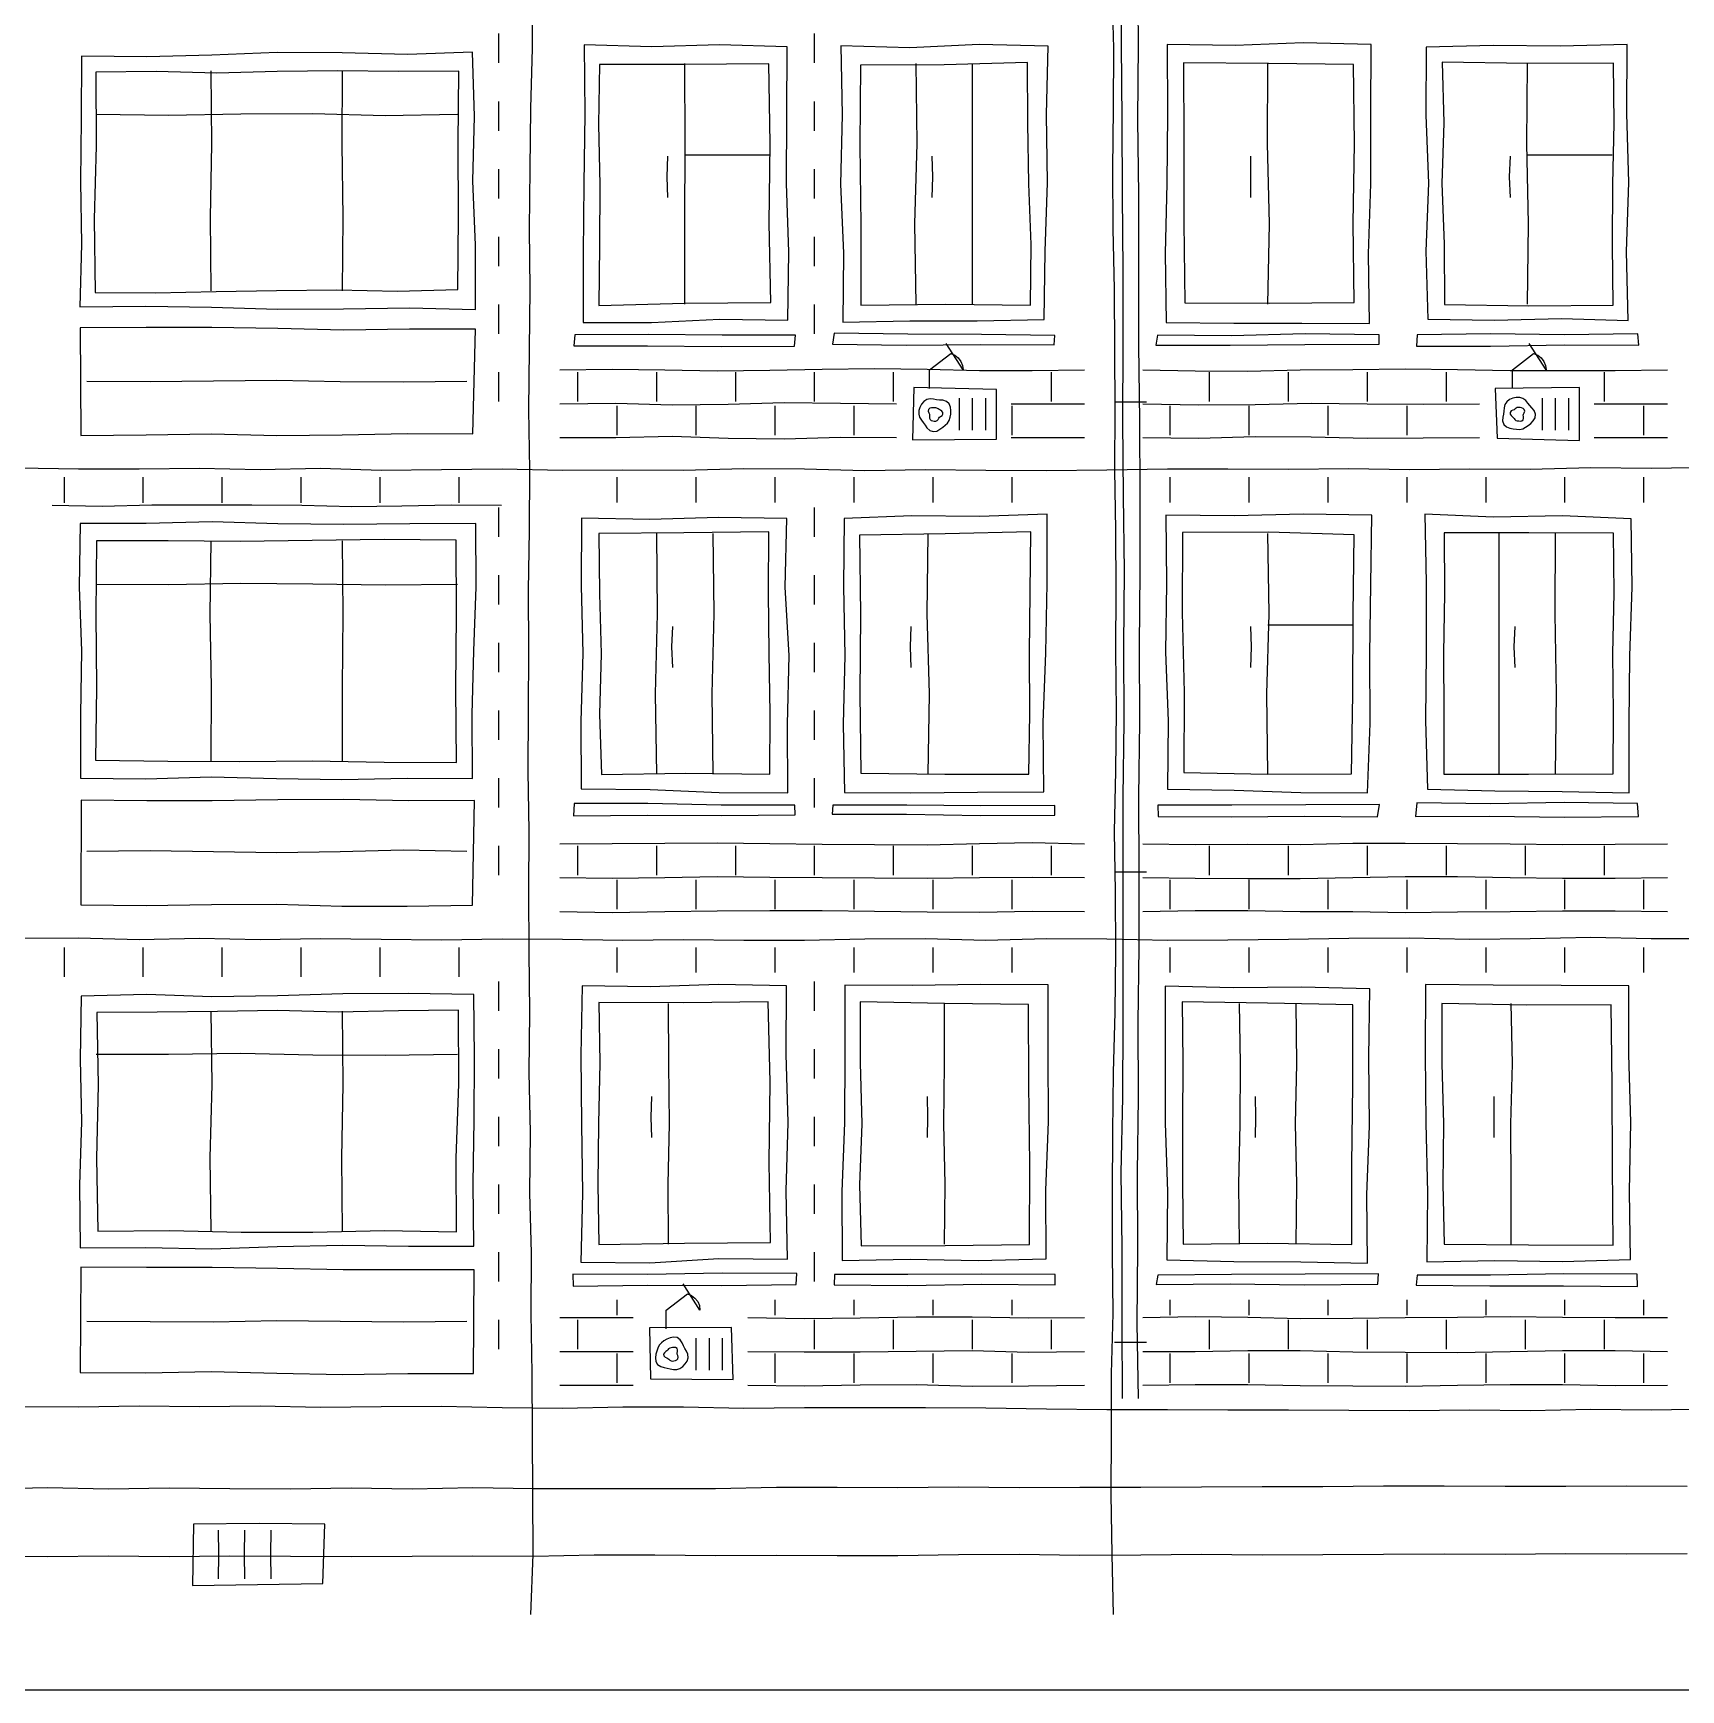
# Model space of a CAD drawing. Header units: millimetres. Extents: x 0 to 655, y 0 to 345.
# Drawn here: x 149.5 to 237.2, y 180 to 268.1 of the extents above; entities that cross this region are included whole.
import ezdxf

# ---------------------------------------------------------------- set-up
doc = ezdxf.new("R2010")
doc.units = ezdxf.units.MM
for name, color, linetype, true_color in [('01_KARKAS', 1, 'Continuous', 0xd62728), ('02_PROYOMY', 5, 'Continuous', 0x1f5fd6), ('03_BALKONY', 3, 'Continuous', 0x2ca02c), ('04_KLADKA', 32, 'Continuous', 0x8c5a2b), ('05_KONDICIONERY', 6, 'Continuous', 0xc512c5), ('06_VODOSTOK', 4, 'Continuous', 0x0f9aa0), ('07_TSEKOL', 30, 'Continuous', 0xe68a00)]:
    doc.layers.add(name, color=color, linetype=linetype, true_color=true_color)

msp = doc.modelspace()

# ---------------------------------------------------------------- linework, layer by layer
at = {"layer": '01_KARKAS'}
for points in [[(176, 184), (176.134, 187.204), (176.113, 190.408), (176.091, 193.612), (176.081, 196.816), (176.025, 200.02), (176.034, 203.224), (175.961, 206.429), (175.991, 209.633), (175.927, 212.837), (175.962, 216.041), (175.922, 219.245), (175.903, 222.449), (175.921, 225.653), (175.866, 228.857), (175.882, 232.061), (175.892, 235.265), (175.885, 238.469), (175.943, 241.673), (175.945, 244.878), (175.898, 248.082), (175.936, 251.286), (175.98, 254.49), (175.94, 257.694), (175.966, 260.898), (176.012, 264.102), (176.096, 267.306), (176.082, 270.51)], [(207, 184), (206.928, 187.204), (206.863, 190.408), (206.878, 193.612), (206.891, 196.816), (206.966, 200.02), (206.937, 203.224), (206.945, 206.429), (206.956, 209.633), (206.997, 212.837), (207.088, 216.041), (207.107, 219.245), (207.097, 222.449), (207.052, 225.653), (207.114, 228.857), (207.152, 232.061), (207.108, 235.265), (207.14, 238.469), (207.107, 241.673), (207.065, 244.878), (207.076, 248.082), (207.057, 251.286), (207.043, 254.49), (206.974, 257.694), (206.958, 260.898), (206.985, 264.102), (207.009, 267.306), (206.926, 270.51)], [(148.742, 244.986), (151.959, 244.94), (155.175, 244.942), (158.392, 244.965), (161.608, 244.895), (164.825, 244.975), (168.041, 244.86), (171.258, 244.893), (174.474, 244.94), (177.691, 244.871), (180.907, 244.879), (184.124, 244.86), (187.34, 244.949), (190.557, 244.939), (193.773, 244.851), (196.99, 244.905), (200.206, 244.865), (203.423, 244.854), (206.639, 244.882), (209.856, 244.942), (213.072, 244.929), (216.289, 244.91), (219.505, 244.951), (222.722, 244.903), (225.938, 244.942), (229.155, 244.924), (232.371, 245.015), (235.588, 244.975), (238.804, 245.023)], [(148.742, 219.985), (151.959, 219.997), (155.175, 219.914), (158.392, 219.975), (161.608, 219.907), (164.825, 219.951), (168.041, 219.923), (171.258, 219.892), (174.474, 219.948), (177.691, 219.923), (180.907, 219.878), (184.124, 219.905), (187.34, 219.873), (190.557, 219.872), (193.773, 219.947), (196.99, 219.953), (200.206, 219.865), (203.423, 219.954), (206.639, 219.936), (209.856, 219.863), (213.072, 219.881), (216.289, 219.925), (219.505, 219.984), (222.722, 219.991), (225.938, 219.93), (229.155, 219.961), (232.371, 220.024), (235.588, 219.954), (238.804, 219.953)], [(148.742, 195.066), (151.959, 195.056), (155.175, 195.11), (158.392, 195.062), (161.608, 195.097), (164.825, 195.04), (168.041, 195.07), (171.258, 195.082), (174.474, 195.024), (177.691, 194.983), (180.907, 195.047), (184.124, 195.046), (187.34, 194.978), (190.557, 195.019), (193.773, 195.022), (196.99, 195.01), (200.206, 194.993), (203.423, 194.94), (206.639, 194.919), (209.856, 194.902), (213.072, 194.898), (216.289, 194.895), (219.505, 194.878), (222.722, 194.857), (225.938, 194.887), (229.155, 194.864), (232.371, 194.929), (235.588, 194.893), (238.804, 194.954)], [(147.2, 180), (150.4, 180), (153.6, 180), (156.8, 180), (160, 180), (163.2, 180), (166.4, 180), (169.6, 180), (172.8, 180), (176, 180), (179.2, 180), (182.4, 180), (185.6, 180), (188.8, 180), (192, 180), (195.2, 180), (198.4, 180), (201.6, 180), (204.8, 180), (208, 180), (211.2, 180), (214.4, 180), (217.6, 180), (220.8, 180), (224, 180), (227.2, 180), (230.4, 180), (233.6, 180), (236.8, 180), (240, 180)]]:
    msp.add_lwpolyline(points, dxfattribs=at)
at = {"layer": '02_PROYOMY'}
for points in [[(178.843, 267.487), (178.875, 263.792), (178.824, 260.098), (178.788, 256.404), (178.797, 252.71)], [(189.634, 267.388), (186.037, 267.486), (182.439, 267.384), (178.843, 267.487)], [(189.682, 252.845), (189.734, 256.481), (189.599, 260.117), (189.622, 263.752), (189.634, 267.388)], [(192.487, 267.431), (192.561, 263.758), (192.476, 260.084), (192.637, 256.412), (192.6, 252.738)], [(203.525, 267.415), (199.846, 267.496), (196.166, 267.323), (192.487, 267.431)], [(203.306, 252.886), (203.363, 256.518), (203.488, 260.149), (203.429, 263.783), (203.525, 267.415)], [(209.85, 267.509), (209.866, 263.81), (209.823, 260.112), (209.734, 256.414), (209.784, 252.716)], [(220.7, 267.501), (217.083, 267.584), (213.467, 267.443), (209.85, 267.509)], [(220.609, 252.67), (220.551, 256.378), (220.678, 260.085), (220.677, 263.793), (220.7, 267.501)], [(223.619, 267.363), (223.595, 263.747), (223.741, 260.132), (223.607, 256.516), (223.7, 252.9)], [(234.308, 267.495), (230.745, 267.41), (227.181, 267.454), (223.619, 267.363)], [(234.364, 252.833), (234.274, 256.499), (234.392, 260.164), (234.288, 263.83), (234.308, 267.495)], [(179.656, 266.448), (179.607, 263.243), (179.67, 260.037), (179.664, 256.831), (179.615, 253.626)], [(188.662, 266.47), (184.159, 266.438), (179.656, 266.448)], [(184.2, 253.7), (184.188, 257.967), (184.219, 262.233), (184.2, 266.5)], [(188.777, 253.778), (188.68, 258.008), (188.727, 262.24), (188.662, 266.47)], [(193.544, 266.405), (193.496, 262.151), (193.563, 257.896), (193.561, 253.642)], [(202.413, 266.538), (197.979, 266.417), (193.544, 266.405)], [(196.5, 253.7), (196.425, 257.967), (196.556, 262.233), (196.5, 266.5)], [(199.5, 253.7), (199.49, 257.967), (199.502, 262.233), (199.5, 266.5)], [(202.577, 253.641), (202.607, 256.866), (202.493, 260.089), (202.443, 263.313), (202.413, 266.538)], [(219.751, 266.432), (215.229, 266.496), (210.708, 266.52)], [(210.708, 266.52), (210.729, 262.27), (210.735, 258.019), (210.791, 253.769)], [(215.2, 253.7), (215.281, 257.967), (215.175, 262.233), (215.2, 266.5)], [(219.794, 253.79), (219.738, 258.004), (219.801, 262.218), (219.751, 266.432)], [(224.472, 266.567), (224.554, 263.344), (224.455, 260.119), (224.583, 256.896), (224.593, 253.672)], [(233.575, 266.517), (229.024, 266.492), (224.472, 266.567)], [(229, 253.7), (229.066, 257.967), (228.968, 262.233), (229, 266.5)], [(233.557, 253.645), (233.529, 256.863), (233.546, 260.081), (233.621, 263.299), (233.575, 266.517)], [(183.3, 259.37), (183.256, 260.465), (183.3, 261.56)], [(184.2, 261.636), (188.7, 261.636)], [(197.35, 259.37), (197.382, 260.465), (197.35, 261.56)], [(214.3, 259.37), (214.298, 260.465), (214.3, 261.56)], [(228.1, 259.37), (228.053, 260.465), (228.1, 261.56)], [(229, 261.636), (233.5, 261.636)], [(179.615, 253.626), (184.195, 253.744), (188.777, 253.778)], [(210.791, 253.769), (215.292, 253.739), (219.794, 253.79)], [(178.797, 252.71), (182.426, 252.725), (186.052, 252.9), (189.682, 252.845)], [(192.6, 252.738), (196.168, 252.811), (199.738, 252.803), (203.306, 252.886)], [(193.561, 253.642), (198.069, 253.697), (202.577, 253.641)], [(223.7, 252.9), (227.255, 252.838), (230.81, 252.936), (234.364, 252.833)], [(224.593, 253.672), (229.075, 253.61), (233.557, 253.645)], [(178.352, 252.054), (178.3, 251.478)], [(190.087, 252.042), (186.176, 252.04), (182.264, 252.085), (178.352, 252.054)], [(190.031, 251.452), (190.087, 252.042)], [(192.143, 252.156), (192.044, 251.563)], [(203.872, 252.036), (199.963, 252.087), (196.052, 252.107), (192.143, 252.156)], [(203.83, 251.523), (203.872, 252.036)], [(209.334, 252.047), (209.236, 251.509)], [(221.112, 252.068), (217.186, 252.108), (213.26, 252.018), (209.334, 252.047)], [(209.784, 252.716), (213.392, 252.686), (217.001, 252.678), (220.609, 252.67)], [(221.121, 251.567), (221.112, 252.068)], [(223.131, 252.062), (223.109, 251.458)], [(234.874, 252.116), (230.96, 252.061), (227.045, 252.111), (223.131, 252.062)], [(234.923, 251.522), (234.874, 252.116)], [(178.3, 251.478), (182.211, 251.484), (186.121, 251.437), (190.031, 251.452)], [(192.044, 251.563), (195.972, 251.509), (199.901, 251.553), (203.83, 251.523)], [(209.236, 251.509), (213.198, 251.51), (217.159, 251.542), (221.121, 251.567)], [(223.109, 251.458), (227.047, 251.46), (230.985, 251.538), (234.923, 251.522)], [(178.7, 242.312), (178.686, 238.715), (178.768, 235.118), (178.657, 231.521), (178.684, 227.924)], [(189.617, 242.292), (185.978, 242.348), (182.339, 242.235), (178.7, 242.312)], [(192.668, 242.303), (192.633, 238.657), (192.711, 235.01), (192.617, 231.364), (192.685, 227.718)], [(203.464, 242.528), (199.867, 242.409), (196.266, 242.431), (192.668, 242.303)], [(203.286, 227.76), (203.259, 231.453), (203.39, 235.144), (203.467, 238.836), (203.464, 242.528)], [(209.777, 242.473), (209.808, 238.83), (209.749, 235.185), (209.904, 231.543), (209.871, 227.898)], [(220.727, 242.469), (217.077, 242.533), (213.427, 242.439), (209.777, 242.473)], [(220.497, 227.699), (220.636, 231.391), (220.614, 235.084), (220.68, 238.777), (220.727, 242.469)], [(234.518, 242.28), (230.862, 242.432), (227.201, 242.361), (223.546, 242.522)], [(223.546, 242.522), (223.618, 238.865), (223.611, 235.207), (223.577, 231.549), (223.686, 227.892)], [(188.669, 241.578), (184.145, 241.527), (179.621, 241.496)], [(179.621, 241.496), (179.654, 238.293), (179.744, 235.09), (179.663, 231.885), (179.763, 228.683)], [(182.7, 228.7), (182.63, 232.967), (182.749, 237.233), (182.7, 241.5)], [(185.7, 228.7), (185.641, 232.967), (185.754, 237.233), (185.7, 241.5)], [(188.724, 228.701), (188.741, 231.92), (188.681, 235.139), (188.644, 238.359), (188.669, 241.578)], [(189.679, 227.711), (189.658, 231.357), (189.743, 235.002), (189.54, 238.647), (189.617, 242.292)], [(202.592, 241.592), (198.042, 241.481), (193.491, 241.404)], [(197.136, 228.7), (197.215, 232.967), (197.076, 237.233), (197.136, 241.5)], [(202.483, 228.691), (202.549, 231.916), (202.526, 235.141), (202.554, 238.366), (202.592, 241.592)], [(210.656, 241.558), (210.636, 237.298), (210.749, 233.039), (210.736, 228.779)], [(219.796, 241.419), (215.227, 241.562), (210.656, 241.558)], [(215.2, 228.7), (215.141, 232.967), (215.272, 237.233), (215.2, 241.5)], [(219.641, 228.718), (219.714, 232.951), (219.744, 237.185), (219.796, 241.419)], [(224.575, 241.53), (224.599, 238.322), (224.543, 235.113), (224.559, 231.905), (224.553, 228.696)], [(233.588, 241.519), (229.082, 241.527), (224.575, 241.53)], [(227.5, 228.7), (227.502, 232.967), (227.493, 237.233), (227.5, 241.5)], [(230.5, 228.7), (230.542, 232.967), (230.478, 237.233), (230.5, 241.5)], [(233.564, 228.718), (233.581, 231.918), (233.548, 235.119), (233.621, 238.319), (233.588, 241.519)], [(234.421, 227.705), (234.419, 231.349), (234.449, 234.993), (234.565, 238.636), (234.518, 242.28)], [(193.491, 241.404), (193.542, 237.189), (193.507, 232.973), (193.55, 228.758)], [(183.55, 234.37), (183.507, 235.465), (183.55, 236.56)], [(196.236, 234.37), (196.199, 235.465), (196.236, 236.56)], [(214.3, 234.37), (214.327, 235.465), (214.3, 236.56)], [(215.2, 236.636), (219.7, 236.636)], [(228.35, 234.37), (228.304, 235.465), (228.35, 236.56)], [(179.763, 228.683), (184.243, 228.744), (188.724, 228.701)], [(193.55, 228.758), (198.016, 228.702), (202.483, 228.691)], [(210.736, 228.779), (215.188, 228.692), (219.641, 228.718)], [(224.553, 228.696), (229.058, 228.693), (233.564, 228.718)], [(178.684, 227.924), (182.35, 227.884), (186.013, 227.719), (189.679, 227.711)], [(192.685, 227.718), (196.219, 227.714), (199.752, 227.734), (203.286, 227.76)], [(209.871, 227.898), (213.413, 227.844), (216.954, 227.721), (220.497, 227.699)], [(223.686, 227.892), (227.264, 227.812), (230.842, 227.768), (234.421, 227.705)], [(178.314, 227.141), (178.273, 226.481)], [(178.273, 226.481), (182.202, 226.51), (186.131, 226.499), (190.061, 226.536)], [(190.045, 227.048), (186.134, 227.042), (182.225, 227.13), (178.314, 227.141)], [(190.061, 226.536), (190.045, 227.048)], [(192.067, 227.046), (192.035, 226.563)], [(192.035, 226.563), (195.981, 226.566), (199.927, 226.497), (203.873, 226.518)], [(203.879, 227.037), (199.942, 227.016), (196.004, 227.047), (192.067, 227.046)], [(203.873, 226.518), (203.879, 227.037)], [(221.14, 227.077), (217.211, 227.066), (213.283, 227.052), (209.354, 227.046)], [(209.354, 227.046), (209.358, 226.439)], [(209.358, 226.439), (213.251, 226.431), (217.145, 226.465), (221.038, 226.437)], [(221.038, 226.437), (221.14, 227.077)], [(223.123, 227.165), (223.055, 226.44)], [(223.055, 226.44), (227.007, 226.47), (230.959, 226.406), (234.911, 226.446)], [(234.864, 227.13), (230.95, 227.185), (227.036, 227.121), (223.123, 227.165)], [(234.911, 226.446), (234.864, 227.13)], [(178.735, 217.433), (178.669, 213.763), (178.697, 210.092), (178.763, 206.421), (178.67, 202.751)], [(189.601, 217.445), (185.979, 217.52), (182.357, 217.382), (178.735, 217.433)], [(189.662, 202.9), (189.583, 206.536), (189.683, 210.172), (189.592, 213.808), (189.601, 217.445)], [(192.701, 217.482), (192.707, 213.819), (192.679, 210.157), (192.546, 206.497), (192.568, 202.834)], [(203.525, 217.498), (199.917, 217.52), (196.309, 217.456), (192.701, 217.482)], [(203.41, 202.927), (203.396, 206.57), (203.53, 210.212), (203.518, 213.855), (203.525, 217.498)], [(220.621, 217.277), (216.993, 217.376), (213.364, 217.333), (209.736, 217.419)], [(209.736, 217.419), (209.745, 213.779), (209.744, 210.14), (209.855, 206.501), (209.828, 202.861)], [(220.504, 202.692), (220.471, 206.339), (220.607, 209.984), (220.572, 213.631), (220.621, 217.277)], [(223.577, 217.512), (223.569, 213.823), (223.603, 210.134), (223.687, 206.445), (223.653, 202.756)], [(234.403, 217.446), (230.794, 217.461), (227.185, 217.47), (223.577, 217.512)], [(234.478, 202.886), (234.431, 206.526), (234.5, 210.166), (234.396, 213.806), (234.403, 217.446)], [(179.626, 216.549), (179.681, 213.331), (179.597, 210.114), (179.573, 206.897), (179.626, 203.679)], [(188.621, 216.582), (184.124, 216.531), (179.626, 216.549)], [(183.336, 203.7), (183.301, 206.9), (183.377, 210.1), (183.338, 213.3), (183.336, 216.5)], [(188.744, 203.787), (188.684, 208.052), (188.728, 212.318), (188.621, 216.582)], [(193.524, 216.593), (193.517, 213.348), (193.605, 210.104), (193.492, 206.859), (193.574, 203.614)], [(202.469, 216.453), (197.997, 216.498), (193.524, 216.593)], [(198, 203.7), (198.045, 206.9), (197.977, 210.1), (198.003, 213.3), (198, 216.5)], [(202.521, 203.677), (202.539, 207.936), (202.481, 212.194), (202.469, 216.453)], [(219.725, 216.426), (215.184, 216.526), (210.642, 216.585)], [(210.642, 216.585), (210.672, 213.367), (210.669, 210.148), (210.665, 206.929), (210.702, 203.711)], [(213.7, 203.7), (213.65, 206.9), (213.721, 210.1), (213.75, 213.3), (213.7, 216.5)], [(216.7, 203.7), (216.743, 206.9), (216.678, 210.1), (216.749, 213.3), (216.7, 216.5)], [(219.661, 203.687), (219.668, 207.933), (219.724, 212.179), (219.725, 216.426)], [(233.45, 216.424), (228.947, 216.421), (224.445, 216.508)], [(224.445, 216.508), (224.45, 213.307), (224.539, 210.107), (224.505, 206.906), (224.579, 203.706)], [(228.136, 203.7), (228.131, 206.9), (228.115, 210.1), (228.207, 213.3), (228.136, 216.5)], [(233.554, 203.648), (233.527, 207.907), (233.502, 212.166), (233.45, 216.424)], [(182.436, 209.37), (182.404, 210.465), (182.436, 211.56)], [(197.1, 209.37), (197.113, 210.465), (197.1, 211.56)], [(214.55, 209.37), (214.565, 210.465), (214.55, 211.56)], [(227.236, 209.37), (227.225, 210.465), (227.236, 211.56)], [(179.626, 203.679), (184.184, 203.762), (188.744, 203.787)], [(193.574, 203.614), (198.048, 203.631), (202.521, 203.677)], [(210.702, 203.711), (215.182, 203.752), (219.661, 203.687)], [(224.579, 203.706), (229.067, 203.667), (233.554, 203.648)], [(178.67, 202.751), (182.335, 202.708), (185.997, 202.941), (189.662, 202.9)], [(192.568, 202.834), (196.182, 202.904), (199.797, 202.833), (203.41, 202.927)], [(209.828, 202.861), (213.386, 202.783), (216.945, 202.763), (220.504, 202.692)], [(223.653, 202.756), (227.261, 202.839), (230.871, 202.778), (234.478, 202.886)], [(190.152, 202.14), (186.178, 202.153), (182.205, 202.097), (178.232, 202.106)], [(178.232, 202.106), (178.262, 201.476)], [(190.12, 201.554), (190.152, 202.14)], [(192.146, 202.094), (192.142, 201.545)], [(203.893, 202.083), (199.977, 202.099), (196.062, 202.081), (192.146, 202.094)], [(203.888, 201.548), (203.893, 202.083)], [(209.354, 202.051), (209.266, 201.559)], [(221.091, 202.133), (217.179, 202.108), (213.266, 202.09), (209.354, 202.051)], [(221.053, 201.569), (221.091, 202.133)], [(223.137, 202.054), (223.094, 201.525)], [(234.832, 202.112), (230.934, 202.119), (227.035, 202.063), (223.137, 202.054)], [(234.847, 201.451), (234.832, 202.112)], [(178.262, 201.476), (182.215, 201.522), (186.167, 201.513), (190.12, 201.554)], [(192.142, 201.545), (196.057, 201.5), (199.972, 201.573), (203.888, 201.548)], [(209.266, 201.559), (213.195, 201.586), (217.124, 201.535), (221.053, 201.569)], [(223.094, 201.525), (227.012, 201.493), (230.929, 201.493), (234.847, 201.451)]]:
    msp.add_lwpolyline(points, dxfattribs=at)
at = {"layer": '03_BALKONY'}
for points in [[(172.911, 267.091), (169.445, 266.965), (165.978, 267.06), (162.512, 267.077), (159.047, 266.943), (155.581, 266.853), (152.114, 266.891)], [(173.068, 253.404), (173.063, 256.826), (172.926, 260.247), (173.01, 263.67), (172.911, 267.091)], [(152.114, 266.891), (152.1, 263.557), (152.068, 260.224), (152.109, 256.89), (152.016, 253.557)], [(172.171, 266.082), (168.954, 266.071), (165.738, 266.096), (162.522, 266.062), (159.306, 265.987), (156.09, 266.071), (152.873, 266.024)], [(159, 254.4), (158.974, 258.3), (159.035, 262.2), (159, 266.1)], [(166, 254.4), (166.025, 258.3), (165.967, 262.2), (166, 266.1)], [(152.873, 266.024), (152.9, 262.123), (152.789, 258.222), (152.839, 254.32)], [(172.126, 254.475), (172.154, 258.344), (172.142, 262.213), (172.171, 266.082)], [(152.9, 263.8), (156.74, 263.748), (160.58, 263.809), (164.42, 263.831), (168.26, 263.734), (172.1, 263.8)], [(152.839, 254.32), (156.054, 254.292), (159.268, 254.374), (162.482, 254.423), (165.697, 254.459), (168.912, 254.384), (172.126, 254.475)], [(152.016, 253.557), (155.525, 253.596), (159.033, 253.526), (162.542, 253.427), (166.051, 253.449), (169.56, 253.498), (173.068, 253.404)], [(173.066, 252.361), (169.562, 252.361), (166.057, 252.318), (162.553, 252.405), (159.049, 252.453), (155.545, 252.447), (152.041, 252.443)], [(152.041, 252.443), (152.073, 246.715)], [(172.923, 246.793), (173.066, 252.361)], [(152.4, 249.6), (155.767, 249.578), (159.133, 249.619), (162.5, 249.648), (165.867, 249.587), (169.233, 249.562), (172.6, 249.6)], [(152.073, 246.715), (155.548, 246.746), (159.023, 246.797), (162.498, 246.714), (165.973, 246.741), (169.448, 246.824), (172.923, 246.793)], [(152.044, 242.024), (151.981, 238.641), (152.112, 235.259), (152.054, 231.876), (152.059, 228.494)], [(173.077, 242.033), (169.571, 242.018), (166.066, 241.984), (162.56, 242.009), (159.055, 242.112), (155.549, 242.032), (152.044, 242.024)], [(172.902, 228.474), (172.883, 231.864), (172.982, 235.253), (173.091, 238.642), (173.077, 242.033)], [(152.904, 241.099), (152.869, 237.212), (152.904, 233.324), (152.862, 229.437)], [(172.036, 241.139), (168.21, 241.181), (164.383, 241.13), (160.557, 241.073), (156.73, 241.112), (152.904, 241.099)], [(159, 229.4), (159.021, 233.3), (158.948, 237.2), (159, 241.1)], [(166, 229.4), (165.991, 233.3), (166.033, 237.2), (166, 241.1)], [(172.05, 229.317), (172.023, 233.258), (172.053, 237.198), (172.036, 241.139)], [(152.9, 238.8), (156.74, 238.777), (160.58, 238.851), (164.42, 238.823), (168.26, 238.766), (172.1, 238.8)], [(152.862, 229.437), (156.7, 229.398), (160.537, 229.378), (164.375, 229.404), (168.212, 229.328), (172.05, 229.317)], [(152.059, 228.494), (155.533, 228.445), (159.007, 228.556), (162.481, 228.464), (165.955, 228.415), (169.429, 228.494), (172.902, 228.474)], [(173.015, 227.302), (169.528, 227.28), (166.042, 227.344), (162.555, 227.342), (159.069, 227.287), (155.583, 227.277), (152.096, 227.314)], [(152.096, 227.314), (152.083, 221.753)], [(172.903, 221.728), (173.015, 227.302)], [(152.4, 224.6), (155.767, 224.647), (159.133, 224.585), (162.5, 224.541), (165.867, 224.582), (169.233, 224.666), (172.6, 224.6)], [(152.083, 221.753), (155.553, 221.714), (159.023, 221.766), (162.493, 221.792), (165.963, 221.684), (169.433, 221.677), (172.903, 221.728)], [(152.092, 216.895), (152.04, 213.55), (152.118, 210.204), (152.004, 206.859), (152.038, 203.513)], [(172.971, 216.986), (169.491, 217.03), (166.011, 217.02), (162.532, 216.911), (159.052, 216.86), (155.571, 216.987), (152.092, 216.895)], [(172.984, 203.595), (172.942, 206.942), (172.992, 210.29), (173.016, 213.638), (172.971, 216.986)], [(152.92, 216.028), (153.007, 212.153), (152.905, 208.277), (152.982, 204.402)], [(172.169, 216.141), (168.961, 216.111), (165.753, 216.047), (162.544, 216.124), (159.336, 216.083), (156.128, 216.036), (152.92, 216.028)], [(159, 204.4), (158.956, 208.3), (159.054, 212.2), (159, 216.1)], [(166, 204.4), (165.951, 208.3), (166.028, 212.2), (166, 216.1)], [(172.046, 204.366), (172.035, 208.292), (172.175, 212.215), (172.169, 216.141)], [(152.9, 213.8), (156.74, 213.811), (160.58, 213.854), (164.42, 213.773), (168.26, 213.752), (172.1, 213.8)], [(152.982, 204.402), (156.795, 204.437), (160.608, 204.348), (164.42, 204.347), (168.233, 204.435), (172.046, 204.366)], [(152.038, 203.513), (155.529, 203.532), (159.02, 203.457), (162.511, 203.586), (166.001, 203.653), (169.493, 203.592), (172.984, 203.595)], [(152.086, 202.483), (152.047, 196.876)], [(172.999, 202.342), (169.513, 202.337), (166.027, 202.335), (162.542, 202.404), (159.057, 202.466), (155.571, 202.456), (152.086, 202.483)], [(172.954, 196.816), (172.999, 202.342)], [(152.4, 199.6), (155.767, 199.584), (159.133, 199.565), (162.5, 199.644), (165.867, 199.61), (169.233, 199.57), (172.6, 199.6)], [(152.047, 196.876), (155.531, 196.853), (159.016, 196.931), (162.501, 196.837), (165.985, 196.779), (169.47, 196.832), (172.954, 196.816)]]:
    msp.add_lwpolyline(points, dxfattribs=at)
at = {"layer": '04_KLADKA'}
for points in [[(174.3, 266.52), (174.3, 268.08)], [(191.1, 266.52), (191.1, 268.08)], [(174.3, 262.92), (174.3, 264.48)], [(191.1, 262.92), (191.1, 264.48)], [(174.3, 259.32), (174.3, 260.88)], [(191.1, 259.32), (191.1, 260.88)], [(174.3, 255.72), (174.3, 257.28)], [(191.1, 255.72), (191.1, 257.28)], [(174.3, 252.12), (174.3, 253.68)], [(191.1, 252.12), (191.1, 253.68)], [(177.55, 250.2), (180.34, 250.232), (183.13, 250.193), (185.92, 250.156), (188.71, 250.184), (191.5, 250.231), (194.29, 250.264), (197.08, 250.229), (199.87, 250.174), (202.66, 250.167), (205.45, 250.2)], [(208.55, 250.2), (211.34, 250.146), (214.13, 250.134), (216.92, 250.209), (219.71, 250.222), (222.5, 250.247), (225.29, 250.224), (228.08, 250.173), (230.87, 250.174), (233.66, 250.174), (236.45, 250.2)], [(174.3, 248.52), (174.3, 250.08)], [(178.5, 248.52), (178.5, 250.08)], [(182.7, 248.52), (182.7, 250.08)], [(186.9, 248.52), (186.9, 250.08)], [(191.1, 248.52), (191.1, 250.08)], [(195.3, 248.52), (195.3, 250.08)], [(203.7, 248.52), (203.7, 250.08)], [(212.1, 248.52), (212.1, 250.08)], [(216.3, 248.52), (216.3, 250.08)], [(220.5, 248.52), (220.5, 250.08)], [(224.7, 248.52), (224.7, 250.08)], [(233.1, 248.52), (233.1, 250.08)], [(177.55, 248.4), (180.533, 248.42), (183.517, 248.344), (186.5, 248.376), (189.483, 248.461), (192.467, 248.423), (195.45, 248.4)], [(180.6, 246.72), (180.6, 248.28)], [(184.8, 246.72), (184.8, 248.28)], [(189, 246.72), (189, 248.28)], [(193.2, 246.72), (193.2, 248.28)], [(201.55, 248.4), (205.45, 248.4)], [(201.6, 246.72), (201.6, 248.28)], [(208.55, 248.4), (211.533, 248.342), (214.517, 248.356), (217.5, 248.426), (220.483, 248.399), (223.467, 248.37), (226.45, 248.4)], [(210, 246.72), (210, 248.28)], [(214.2, 246.72), (214.2, 248.28)], [(218.4, 246.72), (218.4, 248.28)], [(222.6, 246.72), (222.6, 248.28)], [(232.55, 248.4), (236.45, 248.4)], [(235.2, 246.72), (235.2, 248.28)], [(177.55, 246.6), (180.533, 246.607), (183.517, 246.666), (186.5, 246.575), (189.483, 246.539), (192.467, 246.619), (195.45, 246.6)], [(201.55, 246.6), (205.45, 246.6)], [(208.55, 246.6), (211.533, 246.573), (214.517, 246.652), (217.5, 246.647), (220.483, 246.573), (223.467, 246.593), (226.45, 246.6)], [(232.55, 246.6), (236.45, 246.6)], [(151.2, 243.12), (151.2, 244.5)], [(155.4, 243.12), (155.4, 244.5)], [(159.6, 243.12), (159.6, 244.5)], [(163.8, 243.12), (163.8, 244.5)], [(168, 243.12), (168, 244.5)], [(172.2, 243.12), (172.2, 244.5)], [(180.6, 243.15), (180.6, 244.5)], [(184.8, 243.15), (184.8, 244.5)], [(189, 243.15), (189, 244.5)], [(193.2, 243.15), (193.2, 244.5)], [(197.4, 243.15), (197.4, 244.5)], [(201.6, 243.15), (201.6, 244.5)], [(210, 243.15), (210, 244.5)], [(214.2, 243.15), (214.2, 244.5)], [(218.4, 243.15), (218.4, 244.5)], [(222.6, 243.15), (222.6, 244.5)], [(226.8, 243.15), (226.8, 244.5)], [(231, 243.15), (231, 244.5)], [(235.2, 243.15), (235.2, 244.5)], [(150.55, 243), (153.206, 242.956), (155.861, 243.026), (158.517, 243.021), (161.172, 243.03), (163.828, 242.999), (166.483, 242.936), (169.139, 242.973), (171.794, 243.017), (174.45, 243)], [(174.3, 241.32), (174.3, 242.88)], [(191.1, 241.32), (191.1, 242.88)], [(174.3, 237.72), (174.3, 239.28)], [(191.1, 237.72), (191.1, 239.28)], [(174.3, 234.12), (174.3, 235.68)], [(191.1, 234.12), (191.1, 235.68)], [(174.3, 230.52), (174.3, 232.08)], [(191.1, 230.52), (191.1, 232.08)], [(174.3, 226.92), (174.3, 228.48)], [(191.1, 226.92), (191.1, 228.48)], [(174.3, 223.32), (174.3, 224.88)], [(177.55, 225), (180.34, 225.011), (183.13, 225.023), (185.92, 225.039), (188.71, 225.018), (191.5, 224.98), (194.29, 224.956), (197.08, 224.949), (199.87, 225.011), (202.66, 225.062), (205.45, 225)], [(178.5, 223.32), (178.5, 224.88)], [(182.7, 223.32), (182.7, 224.88)], [(186.9, 223.32), (186.9, 224.88)], [(191.1, 223.32), (191.1, 224.88)], [(195.3, 223.32), (195.3, 224.88)], [(199.5, 223.32), (199.5, 224.88)], [(203.7, 223.32), (203.7, 224.88)], [(208.55, 225), (211.34, 224.961), (214.13, 224.969), (216.92, 224.965), (219.71, 225.028), (222.5, 225.026), (225.29, 225.018), (228.08, 224.989), (230.87, 224.956), (233.66, 224.976), (236.45, 225)], [(212.1, 223.32), (212.1, 224.88)], [(216.3, 223.32), (216.3, 224.88)], [(220.5, 223.32), (220.5, 224.88)], [(224.7, 223.32), (224.7, 224.88)], [(228.9, 223.32), (228.9, 224.88)], [(233.1, 223.32), (233.1, 224.88)], [(177.55, 223.2), (180.34, 223.176), (183.13, 223.205), (185.92, 223.262), (188.71, 223.223), (191.5, 223.207), (194.29, 223.183), (197.08, 223.17), (199.87, 223.207), (202.66, 223.222), (205.45, 223.2)], [(180.6, 221.52), (180.6, 223.08)], [(184.8, 221.52), (184.8, 223.08)], [(189, 221.52), (189, 223.08)], [(193.2, 221.52), (193.2, 223.08)], [(197.4, 221.52), (197.4, 223.08)], [(201.6, 221.52), (201.6, 223.08)], [(208.55, 223.2), (211.34, 223.166), (214.13, 223.151), (216.92, 223.157), (219.71, 223.206), (222.5, 223.251), (225.29, 223.255), (228.08, 223.204), (230.87, 223.166), (233.66, 223.175), (236.45, 223.2)], [(210, 221.52), (210, 223.08)], [(214.2, 221.52), (214.2, 223.08)], [(218.4, 221.52), (218.4, 223.08)], [(222.6, 221.52), (222.6, 223.08)], [(226.8, 221.52), (226.8, 223.08)], [(231, 221.52), (231, 223.08)], [(235.2, 221.52), (235.2, 223.08)], [(177.55, 221.4), (180.34, 221.334), (183.13, 221.394), (185.92, 221.433), (188.71, 221.442), (191.5, 221.444), (194.29, 221.409), (197.08, 221.382), (199.87, 221.354), (202.66, 221.409), (205.45, 221.4)], [(208.55, 221.4), (211.34, 221.446), (214.13, 221.453), (216.92, 221.401), (219.71, 221.387), (222.5, 221.343), (225.29, 221.375), (228.08, 221.396), (230.87, 221.437), (233.66, 221.43), (236.45, 221.4)], [(151.2, 217.92), (151.2, 219.48)], [(155.4, 217.92), (155.4, 219.48)], [(159.6, 217.92), (159.6, 219.48)], [(163.8, 217.92), (163.8, 219.48)], [(168, 217.92), (168, 219.48)], [(172.2, 217.92), (172.2, 219.48)], [(180.6, 218.15), (180.6, 219.48)], [(184.8, 218.15), (184.8, 219.48)], [(189, 218.15), (189, 219.48)], [(193.2, 218.15), (193.2, 219.48)], [(197.4, 218.15), (197.4, 219.48)], [(201.6, 218.15), (201.6, 219.48)], [(210, 218.15), (210, 219.48)], [(214.2, 218.15), (214.2, 219.48)], [(218.4, 218.15), (218.4, 219.48)], [(222.6, 218.15), (222.6, 219.48)], [(226.8, 218.15), (226.8, 219.48)], [(231, 218.15), (231, 219.48)], [(235.2, 218.15), (235.2, 219.48)], [(174.3, 216.12), (174.3, 217.68)], [(191.1, 216.12), (191.1, 217.68)], [(174.3, 212.52), (174.3, 214.08)], [(191.1, 212.52), (191.1, 214.08)], [(174.3, 208.92), (174.3, 210.48)], [(191.1, 208.92), (191.1, 210.48)], [(174.3, 205.32), (174.3, 206.88)], [(191.1, 205.32), (191.1, 206.88)], [(174.3, 201.72), (174.3, 203.28)], [(191.1, 201.72), (191.1, 203.28)], [(180.6, 199.92), (180.6, 200.75)], [(189, 199.92), (189, 200.75)], [(193.2, 199.92), (193.2, 200.75)], [(197.4, 199.92), (197.4, 200.75)], [(201.6, 199.92), (201.6, 200.75)], [(210, 199.92), (210, 200.75)], [(214.2, 199.92), (214.2, 200.75)], [(218.4, 199.92), (218.4, 200.75)], [(222.6, 199.92), (222.6, 200.75)], [(226.8, 199.92), (226.8, 200.75)], [(231, 199.92), (231, 200.75)], [(235.2, 199.92), (235.2, 200.75)], [(174.3, 198.12), (174.3, 199.68)], [(177.55, 199.8), (181.45, 199.8)], [(178.5, 198.12), (178.5, 199.68)], [(187.55, 199.8), (190.533, 199.756), (193.517, 199.777), (196.5, 199.844), (199.483, 199.835), (202.467, 199.777), (205.45, 199.8)], [(191.1, 198.12), (191.1, 199.68)], [(195.3, 198.12), (195.3, 199.68)], [(199.5, 198.12), (199.5, 199.68)], [(203.7, 198.12), (203.7, 199.68)], [(208.55, 199.8), (211.34, 199.859), (214.13, 199.824), (216.92, 199.748), (219.71, 199.776), (222.5, 199.797), (225.29, 199.824), (228.08, 199.849), (230.87, 199.824), (233.66, 199.802), (236.45, 199.8)], [(212.1, 198.12), (212.1, 199.68)], [(216.3, 198.12), (216.3, 199.68)], [(220.5, 198.12), (220.5, 199.68)], [(224.7, 198.12), (224.7, 199.68)], [(228.9, 198.12), (228.9, 199.68)], [(233.1, 198.12), (233.1, 199.68)], [(177.55, 198), (181.45, 198)], [(180.6, 196.32), (180.6, 197.88)], [(187.55, 198), (190.533, 197.98), (193.517, 197.971), (196.5, 198.018), (199.483, 198.043), (202.467, 197.963), (205.45, 198)], [(189, 196.32), (189, 197.88)], [(193.2, 196.32), (193.2, 197.88)], [(197.4, 196.32), (197.4, 197.88)], [(201.6, 196.32), (201.6, 197.88)], [(208.55, 198), (211.34, 198.001), (214.13, 198.04), (216.92, 198.044), (219.71, 197.971), (222.5, 197.954), (225.29, 197.942), (228.08, 197.991), (230.87, 198.05), (233.66, 198.041), (236.45, 198)], [(210, 196.32), (210, 197.88)], [(214.2, 196.32), (214.2, 197.88)], [(218.4, 196.32), (218.4, 197.88)], [(222.6, 196.32), (222.6, 197.88)], [(226.8, 196.32), (226.8, 197.88)], [(231, 196.32), (231, 197.88)], [(235.2, 196.32), (235.2, 197.88)], [(177.55, 196.2), (181.45, 196.2)], [(187.55, 196.2), (190.533, 196.168), (193.517, 196.226), (196.5, 196.241), (199.483, 196.157), (202.467, 196.167), (205.45, 196.2)], [(208.55, 196.2), (211.34, 196.241), (214.13, 196.243), (216.92, 196.178), (219.71, 196.171), (222.5, 196.147), (225.29, 196.202), (228.08, 196.243), (230.87, 196.235), (233.66, 196.189), (236.45, 196.2)]]:
    msp.add_lwpolyline(points, dxfattribs=at)
at = {"layer": '05_KONDICIONERY'}
for points in [[(199, 250.2), (198.1, 251.6)], [(230, 250.2), (229.1, 251.6)], [(197.2, 250.2), (198.333, 251.069)], [(198.333, 251.069), (198.55, 250.979)], [(198.55, 250.979), (198.736, 250.836)], [(198.736, 250.836), (198.879, 250.65)], [(198.879, 250.65), (198.969, 250.433)], [(198.969, 250.433), (199, 250.2)], [(228.2, 250.2), (229.333, 251.069)], [(229.333, 251.069), (229.55, 250.979)], [(229.55, 250.979), (229.736, 250.836)], [(229.736, 250.836), (229.879, 250.65)], [(229.879, 250.65), (229.969, 250.433)], [(229.969, 250.433), (230, 250.2)], [(197.2, 249.2), (197.2, 250.2)], [(228.2, 249.2), (228.2, 250.2)], [(196.365, 249.265), (196.311, 246.485)], [(200.764, 249.157), (196.365, 249.265)], [(198.8, 247), (198.8, 248.7)], [(199.5, 247), (199.5, 248.7)], [(200.2, 247), (200.2, 248.7)], [(200.771, 246.509), (200.764, 249.157)], [(231.767, 249.255), (227.295, 249.207)], [(227.295, 249.207), (227.387, 246.568)], [(229.8, 247), (229.8, 248.7)], [(230.5, 247), (230.5, 248.7)], [(231.2, 247), (231.2, 248.7)], [(231.765, 246.436), (231.767, 249.255)], [(196.311, 246.485), (200.771, 246.509)], [(227.387, 246.568), (231.765, 246.436)], [(183.2, 200.2), (184.333, 201.069)], [(185, 200.2), (184.1, 201.6)], [(184.333, 201.069), (184.55, 200.979)], [(184.55, 200.979), (184.736, 200.836)], [(183.2, 199.2), (183.2, 200.2)], [(184.736, 200.836), (184.879, 200.65)], [(184.879, 200.65), (184.969, 200.433)], [(184.969, 200.433), (185, 200.2)], [(186.679, 199.275), (182.322, 199.253)], [(182.322, 199.253), (182.374, 196.538)], [(186.762, 196.505), (186.679, 199.275)], [(184.8, 197), (184.8, 198.7)], [(185.5, 197), (185.5, 198.7)], [(186.2, 197), (186.2, 198.7)], [(182.374, 196.538), (186.762, 196.505)]]:
    msp.add_lwpolyline(points, dxfattribs=at)
for points in [[(198.333, 247.85), (198.345, 248.03), (198.328, 248.219), (198.251, 248.396), (198.106, 248.523), (197.922, 248.582), (197.742, 248.596), (197.58, 248.61), (197.417, 248.639), (197.239, 248.655), (197.057, 248.617), (196.902, 248.514), (196.784, 248.37), (196.699, 248.207), (196.643, 248.032), (196.633, 247.85), (196.682, 247.676), (196.775, 247.527), (196.876, 247.397), (196.969, 247.26), (197.072, 247.109), (197.217, 246.979), (197.402, 246.919), (197.595, 246.948), (197.764, 247.038), (197.907, 247.144), (198.039, 247.251), (198.16, 247.371), (198.252, 247.515), (198.306, 247.679), (198.333, 247.85)], [(229.425, 247.85), (229.355, 248.032), (229.238, 248.179), (229.122, 248.302), (229.022, 248.43), (228.912, 248.563), (228.767, 248.673), (228.592, 248.728), (228.408, 248.727), (228.228, 248.687), (228.057, 248.617), (227.909, 248.506), (227.807, 248.354), (227.761, 248.179), (227.746, 248.01), (227.725, 247.85), (227.693, 247.678), (227.685, 247.487), (227.747, 247.303), (227.884, 247.166), (228.062, 247.091), (228.242, 247.056), (228.415, 247.038), (228.586, 247.036), (228.753, 247.07), (228.907, 247.144), (229.046, 247.243), (229.182, 247.354), (229.314, 247.488), (229.409, 247.657), (229.425, 247.85)], [(197.924, 247.85), (197.92, 247.939), (197.862, 248.011), (197.785, 248.057), (197.718, 248.092), (197.662, 248.131), (197.603, 248.167), (197.535, 248.186), (197.464, 248.188), (197.391, 248.184), (197.309, 248.18), (197.222, 248.158), (197.157, 248.099), (197.14, 248.01), (197.167, 247.921), (197.204, 247.85), (197.215, 247.789), (197.204, 247.718), (197.202, 247.634), (197.236, 247.557), (197.302, 247.507), (197.381, 247.483), (197.46, 247.47), (197.54, 247.472), (197.614, 247.5), (197.669, 247.557), (197.704, 247.623), (197.739, 247.676), (197.797, 247.718), (197.872, 247.771), (197.924, 247.85)], [(228.796, 247.85), (228.834, 247.921), (228.857, 248.009), (228.835, 248.093), (228.771, 248.151), (228.691, 248.18), (228.613, 248.197), (228.537, 248.206), (228.464, 248.197), (228.398, 248.163), (228.345, 248.119), (228.29, 248.083), (228.218, 248.055), (228.135, 248.013), (228.077, 247.94), (228.076, 247.85), (228.13, 247.771), (228.199, 247.716), (228.252, 247.67), (228.289, 247.616), (228.331, 247.557), (228.39, 247.512), (228.462, 247.49), (228.539, 247.481), (228.621, 247.479), (228.705, 247.495), (228.772, 247.548), (228.801, 247.632), (228.793, 247.72), (228.781, 247.79), (228.796, 247.85)], [(184.362, 197.85), (184.293, 198.018), (184.202, 198.163), (184.124, 198.303), (184.05, 198.461), (183.944, 198.619), (183.786, 198.731), (183.596, 198.763), (183.408, 198.724), (183.24, 198.65), (183.087, 198.565), (182.949, 198.462), (182.837, 198.331), (182.762, 198.179), (182.709, 198.018), (182.662, 197.85), (182.63, 197.665), (182.649, 197.471), (182.749, 197.304), (182.912, 197.197), (183.094, 197.147), (183.261, 197.114), (183.418, 197.072), (183.586, 197.033), (183.765, 197.033), (183.937, 197.093), (184.086, 197.199), (184.213, 197.332), (184.315, 197.487), (184.372, 197.665), (184.362, 197.85)], [(183.79, 197.85), (183.787, 197.911), (183.806, 197.986), (183.814, 198.078), (183.78, 198.161), (183.706, 198.207), (183.619, 198.215), (183.538, 198.208), (183.463, 198.198), (183.393, 198.178), (183.333, 198.139), (183.287, 198.086), (183.243, 198.036), (183.184, 197.991), (183.115, 197.932), (183.07, 197.85), (183.082, 197.761), (183.149, 197.694), (183.232, 197.655), (183.298, 197.626), (183.346, 197.583), (183.396, 197.53), (183.462, 197.492), (183.539, 197.482), (183.616, 197.493), (183.693, 197.515), (183.769, 197.551), (183.826, 197.613), (183.842, 197.698), (183.82, 197.782), (183.79, 197.85)]]:
    msp.add_lwpolyline(points, close=True, dxfattribs=at)
at = {"layer": '06_VODOSTOK'}
for points in [[(207.475, 195.5), (207.444, 199.5), (207.456, 203.5), (207.407, 207.5), (207.485, 211.5), (207.499, 215.5), (207.497, 219.5), (207.502, 223.5), (207.505, 227.5), (207.558, 231.5), (207.542, 235.5), (207.571, 239.5), (207.528, 243.5), (207.496, 247.5), (207.499, 251.5), (207.498, 255.5), (207.468, 259.5), (207.444, 263.5), (207.418, 267.5), (207.407, 271.5)], [(208.325, 195.5), (208.256, 199.5), (208.277, 203.5), (208.267, 207.5), (208.325, 211.5), (208.309, 215.5), (208.363, 219.5), (208.363, 223.5), (208.341, 227.5), (208.394, 231.5), (208.372, 235.5), (208.409, 239.5), (208.414, 243.5), (208.4, 247.5), (208.335, 251.5), (208.336, 255.5), (208.333, 259.5), (208.281, 263.5), (208.32, 267.5), (208.283, 271.5)], [(207.05, 248.5), (208.75, 248.5)], [(207.05, 223.5), (208.75, 223.5)], [(207.05, 198.5), (208.75, 198.5)]]:
    msp.add_lwpolyline(points, dxfattribs=at)
at = {"layer": '07_TSEKOL'}
for points in [[(147.083, 190.694), (150.312, 190.763), (153.542, 190.693), (156.771, 190.748), (160, 190.717), (163.229, 190.692), (166.458, 190.747), (169.688, 190.69), (172.917, 190.755), (176.146, 190.709), (179.375, 190.717), (182.604, 190.701), (185.833, 190.71), (189.062, 190.782), (192.292, 190.782), (195.521, 190.76), (198.75, 190.799), (201.979, 190.76), (205.208, 190.78), (208.438, 190.785), (211.667, 190.789), (214.896, 190.81), (218.125, 190.815), (221.354, 190.842), (224.583, 190.853), (227.812, 190.827), (231.042, 190.838), (234.271, 190.855), (237.5, 190.827)], [(158.072, 188.808), (158.01, 185.544)], [(165.044, 188.82), (161.558, 188.85), (158.072, 188.808)], [(164.939, 185.66), (165.044, 188.82)], [(159.4, 185.9), (159.424, 187.2), (159.4, 188.5)], [(160.8, 185.9), (160.785, 187.2), (160.8, 188.5)], [(162.2, 185.9), (162.172, 187.2), (162.2, 188.5)], [(147.083, 187.117), (150.312, 187.098), (153.542, 187.122), (156.771, 187.093), (160, 187.132), (163.229, 187.118), (166.458, 187.098), (169.688, 187.106), (172.917, 187.136), (176.146, 187.117), (179.375, 187.176), (182.604, 187.18), (185.833, 187.137), (189.062, 187.168), (192.292, 187.137), (195.521, 187.138), (198.75, 187.196), (201.979, 187.216), (205.208, 187.165), (208.438, 187.178), (211.667, 187.213), (214.896, 187.18), (218.125, 187.193), (221.354, 187.224), (224.583, 187.226), (227.812, 187.219), (231.042, 187.244), (234.271, 187.232), (237.5, 187.249)], [(158.01, 185.544), (161.474, 185.602), (164.939, 185.66)]]:
    msp.add_lwpolyline(points, dxfattribs=at)

doc.saveas('drawing.dxf')
